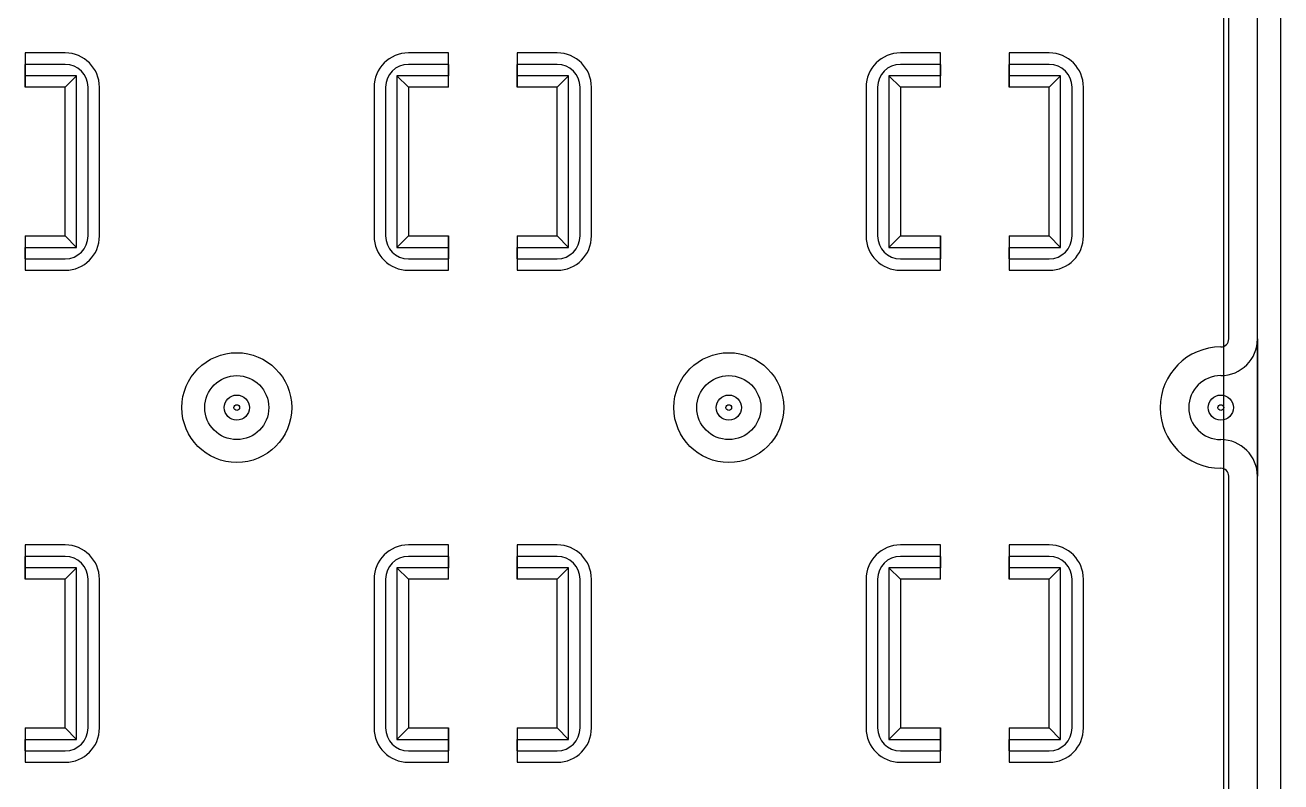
# Model space of a CAD drawing. Header units: millimetres. Extents: x -7 to 180, y -185 to 58.
# Drawn here: x 67.5 to 177.2, y -118.7 to -52.6 of the extents above; entities that cross this region are included whole.
import ezdxf

# ---------------------------------------------------------------- set-up
doc = ezdxf.new("R2010")
doc.units = ezdxf.units.MM
doc.layers.add('Body018', color=7, linetype='CONTINUOUS')

msp = doc.modelspace()

# ---------------------------------------------------------------- linework, layer by layer
at = {"layer": 'Body018'}
for p, q in [((172.25, -178, -2), (172.25, 51.75, -2)), ((172.25, -178, -2), (172.25, 51.75, -2)), ((175.2, -178, 18.6), (175.2, 51.75, 18.6)), ((175.2, -178, 18.6), (175.2, 51.75, 18.6)), ((175.2, -178, 18.6), (175.2, 51.75, 18.6)), ((175.2, -178, 18.6), (175.2, 51.75, 18.6)), ((177.25, -178, 16.55), (177.25, 51.75, 16.55)), ((177.25, -178, 16.55), (177.25, 51.75, 16.55)), ((177.25, -178, 3), (177.25, 51.75, 3)), ((177.25, -178, 3), (177.25, 51.75, 3)), ((172.7, -80), (172.7, -49)), ((172.7, -80), (172.7, -49)), ((175.2, -80, 2.5), (175.2, -49, 2.5)), ((175.2, -80, 2.5), (175.2, -49, 2.5)), ((67.5, -55), (67.5, -58)), ((71, -55), (67.5, -55)), ((67.5, -55), (67.5, -58)), ((71, -55), (67.5, -55)), ((104.5, -55), (101, -55)), ((104.5, -55), (101, -55)), ((104.5, -58), (104.5, -55)), ((104.5, -58), (104.5, -55)), ((110.5, -55), (110.5, -58)), ((114, -55), (110.5, -55)), ((110.5, -55), (110.5, -58)), ((114, -55), (110.5, -55)), ((147.5, -55), (144, -55)), ((147.5, -55), (144, -55)), ((147.5, -58), (147.5, -55)), ((147.5, -58), (147.5, -55)), ((153.5, -55), (153.5, -58)), ((157, -55), (153.5, -55)), ((153.5, -55), (153.5, -58)), ((157, -55), (153.5, -55)), ((67.5, -57, 2), (67.5, -56, 2)), ((67.5, -56, 2), (67.5, -56, 1)), ((71, -56, 1), (67.5, -56, 1)), ((67.5, -57, 2), (67.5, -56, 2)), ((71, -56, 2), (67.5, -56, 2)), ((71, -56, 1), (67.5, -56, 1)), ((67.5, -56, 2), (67.5, -56, 1)), ((71, -56, 2), (67.5, -56, 2)), ((67.5, -58, 1), (67.5, -57, 2)), ((72, -57, 2), (67.5, -57, 2)), ((72, -57, 2), (67.5, -57, 2)), ((67.5, -58, 1), (67.5, -57, 2)), ((71, -56, 1), (71, -56, 2)), ((71, -56, 1), (71, -56, 2)), ((71, -58, 1), (72, -57, 2)), ((71, -58, 1), (72, -57, 2)), ((72, -72, 2), (72, -57, 2)), ((72, -72, 2), (72, -57, 2)), ((104.5, -57, 2), (100, -57, 2)), ((100, -57, 2), (100, -72, 2)), ((104.5, -57, 2), (100, -57, 2)), ((101, -58, 1), (100, -57, 2)), ((101, -58, 1), (100, -57, 2)), ((100, -57, 2), (100, -72, 2)), ((104.5, -56, 1), (101, -56, 1)), ((104.5, -56, 1), (101, -56, 1)), ((101, -56, 1), (101, -56, 2)), ((104.5, -56, 2), (101, -56, 2)), ((104.5, -56, 2), (101, -56, 2)), ((101, -56, 1), (101, -56, 2)), ((104.5, -56, 2), (104.5, -56, 1)), ((104.5, -56, 2), (104.5, -57, 2)), ((104.5, -56, 2), (104.5, -56, 1)), ((104.5, -56, 2), (104.5, -57, 2)), ((104.5, -58, 1), (104.5, -57, 2)), ((104.5, -58, 1), (104.5, -57, 2)), ((110.5, -57, 2), (110.5, -56, 2)), ((110.5, -56, 2), (110.5, -56, 1)), ((114, -56, 1), (110.5, -56, 1)), ((110.5, -57, 2), (110.5, -56, 2)), ((114, -56, 2), (110.5, -56, 2)), ((114, -56, 1), (110.5, -56, 1)), ((110.5, -56, 2), (110.5, -56, 1)), ((114, -56, 2), (110.5, -56, 2)), ((110.5, -58, 1), (110.5, -57, 2)), ((115, -57, 2), (110.5, -57, 2)), ((115, -57, 2), (110.5, -57, 2)), ((110.5, -58, 1), (110.5, -57, 2)), ((114, -56, 1), (114, -56, 2)), ((114, -56, 1), (114, -56, 2)), ((114, -58, 1), (115, -57, 2)), ((114, -58, 1), (115, -57, 2)), ((115, -72, 2), (115, -57, 2)), ((115, -72, 2), (115, -57, 2)), ((147.5, -57, 2), (143, -57, 2)), ((143, -57, 2), (143, -72, 2)), ((147.5, -57, 2), (143, -57, 2)), ((144, -58, 1), (143, -57, 2)), ((144, -58, 1), (143, -57, 2)), ((143, -57, 2), (143, -72, 2)), ((147.5, -56, 1), (144, -56, 1)), ((147.5, -56, 1), (144, -56, 1)), ((144, -56, 1), (144, -56, 2)), ((147.5, -56, 2), (144, -56, 2)), ((147.5, -56, 2), (144, -56, 2)), ((144, -56, 1), (144, -56, 2)), ((147.5, -56, 2), (147.5, -56, 1)), ((147.5, -56, 2), (147.5, -57, 2)), ((147.5, -56, 2), (147.5, -56, 1)), ((147.5, -56, 2), (147.5, -57, 2)), ((147.5, -58, 1), (147.5, -57, 2)), ((147.5, -58, 1), (147.5, -57, 2)), ((153.5, -57, 2), (153.5, -56, 2)), ((153.5, -56, 2), (153.5, -56, 1)), ((157, -56, 1), (153.5, -56, 1)), ((153.5, -57, 2), (153.5, -56, 2)), ((157, -56, 2), (153.5, -56, 2)), ((157, -56, 1), (153.5, -56, 1)), ((153.5, -56, 2), (153.5, -56, 1)), ((157, -56, 2), (153.5, -56, 2)), ((153.5, -58, 1), (153.5, -57, 2)), ((158, -57, 2), (153.5, -57, 2)), ((158, -57, 2), (153.5, -57, 2)), ((153.5, -58, 1), (153.5, -57, 2)), ((157, -56, 1), (157, -56, 2)), ((157, -56, 1), (157, -56, 2)), ((157, -58, 1), (158, -57, 2)), ((157, -58, 1), (158, -57, 2)), ((158, -72, 2), (158, -57, 2)), ((158, -72, 2), (158, -57, 2)), ((71, -58), (67.5, -58)), ((71, -58), (67.5, -58)), ((67.5, -58), (67.5, -58, 1)), ((71, -58, 1), (67.5, -58, 1)), ((67.5, -58), (67.5, -58, 1)), ((71, -58, 1), (67.5, -58, 1)), ((71, -71), (71, -58)), ((71, -71), (71, -58)), ((71, -58), (71, -58, 1)), ((71, -71, 1), (71, -58, 1)), ((71, -58), (71, -58, 1)), ((71, -71, 1), (71, -58, 1)), ((73, -71, 1), (73, -58, 1)), ((73, -71, 2), (73, -58, 2)), ((73, -58, 1), (73, -58, 2)), ((73, -71, 1), (73, -58, 1)), ((73, -58, 1), (73, -58, 2)), ((73, -71, 2), (73, -58, 2)), ((74, -71), (74, -58)), ((74, -71), (74, -58)), ((98, -58), (98, -71)), ((98, -58), (98, -71)), ((99, -58, 1), (99, -71, 1)), ((99, -58, 2), (99, -71, 2)), ((99, -58, 1), (99, -71, 1)), ((99, -58, 2), (99, -71, 2)), ((99, -58, 1), (99, -58, 2)), ((99, -58, 1), (99, -58, 2)), ((104.5, -58), (101, -58)), ((101, -58), (101, -71)), ((104.5, -58), (101, -58)), ((101, -58), (101, -58, 1)), ((104.5, -58, 1), (101, -58, 1)), ((101, -58), (101, -71)), ((101, -58, 1), (101, -71, 1)), ((101, -58), (101, -58, 1)), ((104.5, -58, 1), (101, -58, 1)), ((101, -58, 1), (101, -71, 1)), ((104.5, -58, 1), (104.5, -58)), ((104.5, -58, 1), (104.5, -58)), ((114, -58), (110.5, -58)), ((114, -58), (110.5, -58)), ((110.5, -58), (110.5, -58, 1)), ((114, -58, 1), (110.5, -58, 1)), ((110.5, -58), (110.5, -58, 1)), ((114, -58, 1), (110.5, -58, 1)), ((114, -71), (114, -58)), ((114, -71), (114, -58)), ((114, -58), (114, -58, 1)), ((114, -71, 1), (114, -58, 1)), ((114, -58), (114, -58, 1)), ((114, -71, 1), (114, -58, 1)), ((116, -71, 1), (116, -58, 1)), ((116, -71, 2), (116, -58, 2)), ((116, -58, 1), (116, -58, 2)), ((116, -71, 1), (116, -58, 1)), ((116, -58, 1), (116, -58, 2)), ((116, -71, 2), (116, -58, 2)), ((117, -71), (117, -58)), ((117, -71), (117, -58)), ((141, -58), (141, -71)), ((141, -58), (141, -71)), ((142, -58, 1), (142, -71, 1)), ((142, -58, 2), (142, -71, 2)), ((142, -58, 1), (142, -71, 1)), ((142, -58, 2), (142, -71, 2)), ((142, -58, 1), (142, -58, 2)), ((142, -58, 1), (142, -58, 2)), ((147.5, -58), (144, -58)), ((144, -58), (144, -71)), ((147.5, -58), (144, -58)), ((144, -58), (144, -58, 1)), ((147.5, -58, 1), (144, -58, 1)), ((144, -58), (144, -71)), ((144, -58, 1), (144, -71, 1)), ((144, -58), (144, -58, 1)), ((147.5, -58, 1), (144, -58, 1)), ((144, -58, 1), (144, -71, 1)), ((147.5, -58, 1), (147.5, -58)), ((147.5, -58, 1), (147.5, -58)), ((157, -58), (153.5, -58)), ((157, -58), (153.5, -58)), ((153.5, -58), (153.5, -58, 1)), ((157, -58, 1), (153.5, -58, 1)), ((153.5, -58), (153.5, -58, 1)), ((157, -58, 1), (153.5, -58, 1)), ((157, -71), (157, -58)), ((157, -71), (157, -58)), ((157, -58), (157, -58, 1)), ((157, -71, 1), (157, -58, 1)), ((157, -58), (157, -58, 1)), ((157, -71, 1), (157, -58, 1)), ((159, -71, 1), (159, -58, 1)), ((159, -71, 2), (159, -58, 2)), ((159, -58, 1), (159, -58, 2)), ((159, -71, 1), (159, -58, 1)), ((159, -58, 1), (159, -58, 2)), ((159, -71, 2), (159, -58, 2)), ((160, -71), (160, -58)), ((160, -71), (160, -58)), ((67.5, -71), (67.5, -74)), ((67.5, -71), (71, -71)), ((67.5, -71), (67.5, -74)), ((67.5, -71, 1), (67.5, -72, 2)), ((67.5, -71, 1), (67.5, -71)), ((67.5, -71), (71, -71)), ((67.5, -71, 1), (71, -71, 1)), ((67.5, -71, 1), (67.5, -71)), ((67.5, -71, 1), (67.5, -72, 2)), ((67.5, -71, 1), (71, -71, 1)), ((71, -71), (71, -71, 1)), ((71, -71), (71, -71, 1)), ((71, -71, 1), (72, -72, 2)), ((71, -71, 1), (72, -72, 2)), ((73, -71, 1), (73, -71, 2)), ((73, -71, 1), (73, -71, 2)), ((99, -71, 1), (99, -71, 2)), ((99, -71, 1), (99, -71, 2)), ((101, -71, 1), (100, -72, 2)), ((101, -71, 1), (100, -72, 2)), ((101, -71), (104.5, -71)), ((101, -71), (101, -71, 1)), ((101, -71), (104.5, -71)), ((101, -71, 1), (104.5, -71, 1)), ((101, -71), (101, -71, 1)), ((101, -71, 1), (104.5, -71, 1)), ((104.5, -74), (104.5, -71)), ((104.5, -71), (104.5, -71, 1)), ((104.5, -74), (104.5, -71)), ((104.5, -71), (104.5, -71, 1)), ((104.5, -71, 1), (104.5, -72, 2)), ((104.5, -71, 1), (104.5, -72, 2)), ((110.5, -71), (110.5, -74)), ((110.5, -71), (114, -71)), ((110.5, -71), (110.5, -74)), ((110.5, -71, 1), (110.5, -72, 2)), ((110.5, -71, 1), (110.5, -71)), ((110.5, -71), (114, -71)), ((110.5, -71, 1), (114, -71, 1)), ((110.5, -71, 1), (110.5, -71)), ((110.5, -71, 1), (110.5, -72, 2)), ((110.5, -71, 1), (114, -71, 1)), ((114, -71), (114, -71, 1)), ((114, -71), (114, -71, 1)), ((114, -71, 1), (115, -72, 2)), ((114, -71, 1), (115, -72, 2)), ((116, -71, 1), (116, -71, 2)), ((116, -71, 1), (116, -71, 2)), ((142, -71, 1), (142, -71, 2)), ((142, -71, 1), (142, -71, 2)), ((144, -71, 1), (143, -72, 2)), ((144, -71, 1), (143, -72, 2)), ((144, -71), (147.5, -71)), ((144, -71), (144, -71, 1)), ((144, -71), (147.5, -71)), ((144, -71, 1), (147.5, -71, 1)), ((144, -71), (144, -71, 1)), ((144, -71, 1), (147.5, -71, 1)), ((147.5, -74), (147.5, -71)), ((147.5, -71), (147.5, -71, 1)), ((147.5, -74), (147.5, -71)), ((147.5, -71), (147.5, -71, 1)), ((147.5, -71, 1), (147.5, -72, 2)), ((147.5, -71, 1), (147.5, -72, 2)), ((153.5, -71), (153.5, -74)), ((153.5, -71), (157, -71)), ((153.5, -71), (153.5, -74)), ((153.5, -71, 1), (153.5, -72, 2)), ((153.5, -71, 1), (153.5, -71)), ((153.5, -71), (157, -71)), ((153.5, -71, 1), (157, -71, 1)), ((153.5, -71, 1), (153.5, -71)), ((153.5, -71, 1), (153.5, -72, 2)), ((153.5, -71, 1), (157, -71, 1)), ((157, -71), (157, -71, 1)), ((157, -71), (157, -71, 1)), ((157, -71, 1), (158, -72, 2)), ((157, -71, 1), (158, -72, 2)), ((159, -71, 1), (159, -71, 2)), ((159, -71, 1), (159, -71, 2)), ((67.5, -73, 2), (67.5, -72, 2)), ((67.5, -73, 2), (67.5, -72, 2)), ((67.5, -72, 2), (72, -72, 2)), ((67.5, -72, 2), (72, -72, 2)), ((100, -72, 2), (104.5, -72, 2)), ((100, -72, 2), (104.5, -72, 2)), ((104.5, -72, 2), (104.5, -73, 2)), ((104.5, -72, 2), (104.5, -73, 2)), ((110.5, -73, 2), (110.5, -72, 2)), ((110.5, -73, 2), (110.5, -72, 2)), ((110.5, -72, 2), (115, -72, 2)), ((110.5, -72, 2), (115, -72, 2)), ((143, -72, 2), (147.5, -72, 2)), ((143, -72, 2), (147.5, -72, 2)), ((147.5, -72, 2), (147.5, -73, 2)), ((147.5, -72, 2), (147.5, -73, 2)), ((153.5, -73, 2), (153.5, -72, 2)), ((153.5, -73, 2), (153.5, -72, 2)), ((153.5, -72, 2), (158, -72, 2)), ((153.5, -72, 2), (158, -72, 2)), ((67.5, -73, 2), (67.5, -73, 1)), ((67.5, -73, 1), (71, -73, 1)), ((67.5, -73, 1), (71, -73, 1)), ((67.5, -73, 2), (71, -73, 2)), ((67.5, -73, 2), (67.5, -73, 1)), ((67.5, -73, 2), (71, -73, 2)), ((71, -73, 1), (71, -73, 2)), ((71, -73, 1), (71, -73, 2)), ((101, -73, 1), (104.5, -73, 1)), ((101, -73, 2), (104.5, -73, 2)), ((101, -73, 1), (104.5, -73, 1)), ((101, -73, 2), (104.5, -73, 2)), ((101, -73, 1), (101, -73, 2)), ((101, -73, 1), (101, -73, 2)), ((104.5, -73, 2), (104.5, -73, 1)), ((104.5, -73, 2), (104.5, -73, 1)), ((110.5, -73, 2), (110.5, -73, 1)), ((110.5, -73, 1), (114, -73, 1)), ((110.5, -73, 1), (114, -73, 1)), ((110.5, -73, 2), (114, -73, 2)), ((110.5, -73, 2), (110.5, -73, 1)), ((110.5, -73, 2), (114, -73, 2)), ((114, -73, 1), (114, -73, 2)), ((114, -73, 1), (114, -73, 2)), ((144, -73, 1), (147.5, -73, 1)), ((144, -73, 2), (147.5, -73, 2)), ((144, -73, 1), (147.5, -73, 1)), ((144, -73, 2), (147.5, -73, 2)), ((144, -73, 1), (144, -73, 2)), ((144, -73, 1), (144, -73, 2)), ((147.5, -73, 2), (147.5, -73, 1)), ((147.5, -73, 2), (147.5, -73, 1)), ((153.5, -73, 2), (153.5, -73, 1)), ((153.5, -73, 1), (157, -73, 1)), ((153.5, -73, 1), (157, -73, 1)), ((153.5, -73, 2), (157, -73, 2)), ((153.5, -73, 2), (153.5, -73, 1)), ((153.5, -73, 2), (157, -73, 2)), ((157, -73, 1), (157, -73, 2)), ((157, -73, 1), (157, -73, 2)), ((67.5, -74), (71, -74)), ((67.5, -74), (71, -74)), ((101, -74), (104.5, -74)), ((101, -74), (104.5, -74)), ((110.5, -74), (114, -74)), ((110.5, -74), (114, -74)), ((144, -74), (147.5, -74)), ((144, -74), (147.5, -74)), ((153.5, -74), (157, -74)), ((153.5, -74), (157, -74)), ((175.2, -80, 7), (175.2, -92, 7)), ((175.2, -80, 2.5), (175.2, -80, 7)), ((175.2, -80, 7), (175.2, -92, 7)), ((175.2, -80, 2.5), (175.2, -80, 7)), ((172, -83.2, 2.5), (172, -83.2, 7)), ((172, -83.2, 2.5), (172, -83.2, 7)), ((86.25, -86, 2), (86.25, -86, -1.8)), ((86.25, -86, 2), (86.25, -86, -1.8)), ((87.1, -86, 7), (87.1, -86, 2)), ((87.1, -86, 7), (87.1, -86, 2)), ((88.8, -86, 2), (88.8, -86, 7)), ((88.8, -86, 2), (88.8, -86, 7)), ((129.25, -86, 2), (129.25, -86, -1.8)), ((129.25, -86, 2), (129.25, -86, -1.8)), ((130.1, -86, 7), (130.1, -86, 2)), ((130.1, -86, 7), (130.1, -86, 2)), ((131.8, -86, 2), (131.8, -86, 7)), ((131.8, -86, 2), (131.8, -86, 7)), ((170.9, -86, 7), (170.9, -86, 2)), ((170.9, -86, 7), (170.9, -86, 2)), ((171.75, -86, 2), (171.75, -86, -1.8)), ((171.75, -86, 2), (171.75, -86, -1.8)), ((172, -88.8, 2.5), (172, -88.8, 7)), ((172, -88.8, 2.5), (172, -88.8, 7)), ((172.7, -123), (172.7, -92)), ((172.7, -123), (172.7, -92)), ((175.2, -123, 2.5), (175.2, -92, 2.5)), ((175.2, -92, 2.5), (175.2, -92, 7)), ((175.2, -123, 2.5), (175.2, -92, 2.5)), ((175.2, -92, 2.5), (175.2, -92, 7)), ((67.5, -98), (67.5, -101)), ((71, -98), (67.5, -98)), ((67.5, -98), (67.5, -101)), ((71, -98), (67.5, -98)), ((104.5, -98), (101, -98)), ((104.5, -98), (101, -98)), ((104.5, -101), (104.5, -98)), ((104.5, -101), (104.5, -98)), ((110.5, -98), (110.5, -101)), ((114, -98), (110.5, -98)), ((110.5, -98), (110.5, -101)), ((114, -98), (110.5, -98)), ((147.5, -98), (144, -98)), ((147.5, -98), (144, -98)), ((147.5, -101), (147.5, -98)), ((147.5, -101), (147.5, -98)), ((153.5, -98), (153.5, -101)), ((157, -98), (153.5, -98)), ((153.5, -98), (153.5, -101)), ((157, -98), (153.5, -98)), ((67.5, -100, 2), (67.5, -99, 2)), ((67.5, -99, 2), (67.5, -99, 1)), ((71, -99, 1), (67.5, -99, 1)), ((67.5, -100, 2), (67.5, -99, 2)), ((71, -99, 2), (67.5, -99, 2)), ((71, -99, 1), (67.5, -99, 1)), ((67.5, -99, 2), (67.5, -99, 1)), ((71, -99, 2), (67.5, -99, 2)), ((71, -99, 1), (71, -99, 2)), ((71, -99, 1), (71, -99, 2)), ((104.5, -99, 1), (101, -99, 1)), ((104.5, -99, 1), (101, -99, 1)), ((101, -99, 1), (101, -99, 2)), ((104.5, -99, 2), (101, -99, 2)), ((104.5, -99, 2), (101, -99, 2)), ((101, -99, 1), (101, -99, 2)), ((104.5, -99, 2), (104.5, -99, 1)), ((104.5, -99, 2), (104.5, -100, 2)), ((104.5, -99, 2), (104.5, -99, 1)), ((104.5, -99, 2), (104.5, -100, 2)), ((110.5, -100, 2), (110.5, -99, 2)), ((110.5, -99, 2), (110.5, -99, 1)), ((114, -99, 1), (110.5, -99, 1)), ((110.5, -100, 2), (110.5, -99, 2)), ((114, -99, 2), (110.5, -99, 2)), ((114, -99, 1), (110.5, -99, 1)), ((110.5, -99, 2), (110.5, -99, 1)), ((114, -99, 2), (110.5, -99, 2)), ((114, -99, 1), (114, -99, 2)), ((114, -99, 1), (114, -99, 2)), ((147.5, -99, 1), (144, -99, 1)), ((147.5, -99, 1), (144, -99, 1)), ((144, -99, 1), (144, -99, 2)), ((147.5, -99, 2), (144, -99, 2)), ((147.5, -99, 2), (144, -99, 2)), ((144, -99, 1), (144, -99, 2)), ((147.5, -99, 2), (147.5, -99, 1)), ((147.5, -99, 2), (147.5, -100, 2)), ((147.5, -99, 2), (147.5, -99, 1)), ((147.5, -99, 2), (147.5, -100, 2)), ((153.5, -100, 2), (153.5, -99, 2)), ((153.5, -99, 2), (153.5, -99, 1)), ((157, -99, 1), (153.5, -99, 1)), ((153.5, -100, 2), (153.5, -99, 2)), ((157, -99, 2), (153.5, -99, 2)), ((157, -99, 1), (153.5, -99, 1)), ((153.5, -99, 2), (153.5, -99, 1)), ((157, -99, 2), (153.5, -99, 2)), ((157, -99, 1), (157, -99, 2)), ((157, -99, 1), (157, -99, 2)), ((67.5, -101, 1), (67.5, -100, 2)), ((72, -100, 2), (67.5, -100, 2)), ((72, -100, 2), (67.5, -100, 2)), ((67.5, -101, 1), (67.5, -100, 2)), ((71, -101, 1), (72, -100, 2)), ((71, -101, 1), (72, -100, 2)), ((72, -115, 2), (72, -100, 2)), ((72, -115, 2), (72, -100, 2)), ((104.5, -100, 2), (100, -100, 2)), ((100, -100, 2), (100, -115, 2)), ((104.5, -100, 2), (100, -100, 2)), ((101, -101, 1), (100, -100, 2)), ((101, -101, 1), (100, -100, 2)), ((100, -100, 2), (100, -115, 2)), ((104.5, -101, 1), (104.5, -100, 2)), ((104.5, -101, 1), (104.5, -100, 2)), ((110.5, -101, 1), (110.5, -100, 2)), ((115, -100, 2), (110.5, -100, 2)), ((115, -100, 2), (110.5, -100, 2)), ((110.5, -101, 1), (110.5, -100, 2)), ((114, -101, 1), (115, -100, 2)), ((114, -101, 1), (115, -100, 2)), ((115, -115, 2), (115, -100, 2)), ((115, -115, 2), (115, -100, 2)), ((147.5, -100, 2), (143, -100, 2)), ((143, -100, 2), (143, -115, 2)), ((147.5, -100, 2), (143, -100, 2)), ((144, -101, 1), (143, -100, 2)), ((144, -101, 1), (143, -100, 2)), ((143, -100, 2), (143, -115, 2)), ((147.5, -101, 1), (147.5, -100, 2)), ((147.5, -101, 1), (147.5, -100, 2)), ((153.5, -101, 1), (153.5, -100, 2)), ((158, -100, 2), (153.5, -100, 2)), ((158, -100, 2), (153.5, -100, 2)), ((153.5, -101, 1), (153.5, -100, 2)), ((157, -101, 1), (158, -100, 2)), ((157, -101, 1), (158, -100, 2)), ((158, -115, 2), (158, -100, 2)), ((158, -115, 2), (158, -100, 2)), ((71, -101), (67.5, -101)), ((71, -101), (67.5, -101)), ((67.5, -101), (67.5, -101, 1)), ((71, -101, 1), (67.5, -101, 1)), ((67.5, -101), (67.5, -101, 1)), ((71, -101, 1), (67.5, -101, 1)), ((71, -114), (71, -101)), ((71, -114), (71, -101)), ((71, -101), (71, -101, 1)), ((71, -114, 1), (71, -101, 1)), ((71, -101), (71, -101, 1)), ((71, -114, 1), (71, -101, 1)), ((73, -114, 1), (73, -101, 1)), ((73, -114, 2), (73, -101, 2)), ((73, -101, 1), (73, -101, 2)), ((73, -114, 1), (73, -101, 1)), ((73, -101, 1), (73, -101, 2)), ((73, -114, 2), (73, -101, 2)), ((74, -114), (74, -101)), ((74, -114), (74, -101)), ((98, -101), (98, -114)), ((98, -101), (98, -114)), ((99, -101, 1), (99, -114, 1)), ((99, -101, 2), (99, -114, 2)), ((99, -101, 1), (99, -114, 1)), ((99, -101, 2), (99, -114, 2)), ((99, -101, 1), (99, -101, 2)), ((99, -101, 1), (99, -101, 2)), ((104.5, -101), (101, -101)), ((101, -101), (101, -114)), ((104.5, -101), (101, -101)), ((101, -101), (101, -101, 1)), ((104.5, -101, 1), (101, -101, 1)), ((101, -101), (101, -114)), ((101, -101, 1), (101, -114, 1)), ((101, -101), (101, -101, 1)), ((104.5, -101, 1), (101, -101, 1)), ((101, -101, 1), (101, -114, 1)), ((104.5, -101, 1), (104.5, -101)), ((104.5, -101, 1), (104.5, -101)), ((114, -101), (110.5, -101)), ((114, -101), (110.5, -101)), ((110.5, -101), (110.5, -101, 1)), ((114, -101, 1), (110.5, -101, 1)), ((110.5, -101), (110.5, -101, 1)), ((114, -101, 1), (110.5, -101, 1)), ((114, -114), (114, -101)), ((114, -114), (114, -101)), ((114, -101), (114, -101, 1)), ((114, -114, 1), (114, -101, 1)), ((114, -101), (114, -101, 1)), ((114, -114, 1), (114, -101, 1)), ((116, -114, 1), (116, -101, 1)), ((116, -114, 2), (116, -101, 2)), ((116, -101, 1), (116, -101, 2)), ((116, -114, 1), (116, -101, 1)), ((116, -101, 1), (116, -101, 2)), ((116, -114, 2), (116, -101, 2)), ((117, -114), (117, -101)), ((117, -114), (117, -101)), ((141, -101), (141, -114)), ((141, -101), (141, -114)), ((142, -101, 1), (142, -114, 1)), ((142, -101, 2), (142, -114, 2)), ((142, -101, 1), (142, -114, 1)), ((142, -101, 2), (142, -114, 2)), ((142, -101, 1), (142, -101, 2)), ((142, -101, 1), (142, -101, 2)), ((147.5, -101), (144, -101)), ((144, -101), (144, -114)), ((147.5, -101), (144, -101)), ((144, -101), (144, -101, 1)), ((147.5, -101, 1), (144, -101, 1)), ((144, -101), (144, -114)), ((144, -101, 1), (144, -114, 1)), ((144, -101), (144, -101, 1)), ((147.5, -101, 1), (144, -101, 1)), ((144, -101, 1), (144, -114, 1)), ((147.5, -101, 1), (147.5, -101)), ((147.5, -101, 1), (147.5, -101)), ((157, -101), (153.5, -101)), ((157, -101), (153.5, -101)), ((153.5, -101), (153.5, -101, 1)), ((157, -101, 1), (153.5, -101, 1)), ((153.5, -101), (153.5, -101, 1)), ((157, -101, 1), (153.5, -101, 1)), ((157, -114), (157, -101)), ((157, -114), (157, -101)), ((157, -101), (157, -101, 1)), ((157, -114, 1), (157, -101, 1)), ((157, -101), (157, -101, 1)), ((157, -114, 1), (157, -101, 1)), ((159, -114, 1), (159, -101, 1)), ((159, -114, 2), (159, -101, 2)), ((159, -101, 1), (159, -101, 2)), ((159, -114, 1), (159, -101, 1)), ((159, -101, 1), (159, -101, 2)), ((159, -114, 2), (159, -101, 2)), ((160, -114), (160, -101)), ((160, -114), (160, -101)), ((67.5, -114), (67.5, -117)), ((67.5, -114), (71, -114)), ((67.5, -114), (67.5, -117)), ((67.5, -114, 1), (67.5, -115, 2)), ((67.5, -114, 1), (67.5, -114)), ((67.5, -114), (71, -114)), ((67.5, -114, 1), (71, -114, 1)), ((67.5, -114, 1), (67.5, -114)), ((67.5, -114, 1), (67.5, -115, 2)), ((67.5, -114, 1), (71, -114, 1)), ((71, -114), (71, -114, 1)), ((71, -114), (71, -114, 1)), ((71, -114, 1), (72, -115, 2)), ((71, -114, 1), (72, -115, 2)), ((73, -114, 1), (73, -114, 2)), ((73, -114, 1), (73, -114, 2)), ((99, -114, 1), (99, -114, 2)), ((99, -114, 1), (99, -114, 2)), ((101, -114, 1), (100, -115, 2)), ((101, -114, 1), (100, -115, 2)), ((101, -114), (104.5, -114)), ((101, -114), (101, -114, 1)), ((101, -114), (104.5, -114)), ((101, -114, 1), (104.5, -114, 1)), ((101, -114), (101, -114, 1)), ((101, -114, 1), (104.5, -114, 1)), ((104.5, -117), (104.5, -114)), ((104.5, -114), (104.5, -114, 1)), ((104.5, -117), (104.5, -114)), ((104.5, -114), (104.5, -114, 1)), ((104.5, -114, 1), (104.5, -115, 2)), ((104.5, -114, 1), (104.5, -115, 2)), ((110.5, -114), (110.5, -117)), ((110.5, -114), (114, -114)), ((110.5, -114), (110.5, -117)), ((110.5, -114, 1), (110.5, -115, 2)), ((110.5, -114, 1), (110.5, -114)), ((110.5, -114), (114, -114)), ((110.5, -114, 1), (114, -114, 1)), ((110.5, -114, 1), (110.5, -114)), ((110.5, -114, 1), (110.5, -115, 2)), ((110.5, -114, 1), (114, -114, 1)), ((114, -114), (114, -114, 1)), ((114, -114), (114, -114, 1)), ((114, -114, 1), (115, -115, 2)), ((114, -114, 1), (115, -115, 2)), ((116, -114, 1), (116, -114, 2)), ((116, -114, 1), (116, -114, 2)), ((142, -114, 1), (142, -114, 2)), ((142, -114, 1), (142, -114, 2)), ((144, -114, 1), (143, -115, 2)), ((144, -114, 1), (143, -115, 2)), ((144, -114), (147.5, -114)), ((144, -114), (144, -114, 1)), ((144, -114), (147.5, -114)), ((144, -114, 1), (147.5, -114, 1)), ((144, -114), (144, -114, 1)), ((144, -114, 1), (147.5, -114, 1)), ((147.5, -117), (147.5, -114)), ((147.5, -114), (147.5, -114, 1)), ((147.5, -117), (147.5, -114)), ((147.5, -114), (147.5, -114, 1)), ((147.5, -114, 1), (147.5, -115, 2)), ((147.5, -114, 1), (147.5, -115, 2)), ((153.5, -114), (153.5, -117)), ((153.5, -114), (157, -114)), ((153.5, -114), (153.5, -117)), ((153.5, -114, 1), (153.5, -115, 2)), ((153.5, -114, 1), (153.5, -114)), ((153.5, -114), (157, -114)), ((153.5, -114, 1), (157, -114, 1)), ((153.5, -114, 1), (153.5, -114)), ((153.5, -114, 1), (153.5, -115, 2)), ((153.5, -114, 1), (157, -114, 1)), ((157, -114), (157, -114, 1)), ((157, -114), (157, -114, 1)), ((157, -114, 1), (158, -115, 2)), ((157, -114, 1), (158, -115, 2)), ((159, -114, 1), (159, -114, 2)), ((159, -114, 1), (159, -114, 2)), ((67.5, -116, 2), (67.5, -115, 2)), ((67.5, -116, 2), (67.5, -115, 2)), ((67.5, -115, 2), (72, -115, 2)), ((67.5, -115, 2), (72, -115, 2)), ((100, -115, 2), (104.5, -115, 2)), ((100, -115, 2), (104.5, -115, 2)), ((104.5, -115, 2), (104.5, -116, 2)), ((104.5, -115, 2), (104.5, -116, 2)), ((110.5, -116, 2), (110.5, -115, 2)), ((110.5, -116, 2), (110.5, -115, 2)), ((110.5, -115, 2), (115, -115, 2)), ((110.5, -115, 2), (115, -115, 2)), ((143, -115, 2), (147.5, -115, 2)), ((143, -115, 2), (147.5, -115, 2)), ((147.5, -115, 2), (147.5, -116, 2)), ((147.5, -115, 2), (147.5, -116, 2)), ((153.5, -116, 2), (153.5, -115, 2)), ((153.5, -116, 2), (153.5, -115, 2)), ((153.5, -115, 2), (158, -115, 2)), ((153.5, -115, 2), (158, -115, 2)), ((67.5, -116, 2), (67.5, -116, 1)), ((67.5, -116, 1), (71, -116, 1)), ((67.5, -116, 1), (71, -116, 1)), ((67.5, -116, 2), (71, -116, 2)), ((67.5, -116, 2), (67.5, -116, 1)), ((67.5, -116, 2), (71, -116, 2)), ((71, -116, 1), (71, -116, 2)), ((71, -116, 1), (71, -116, 2)), ((101, -116, 1), (104.5, -116, 1)), ((101, -116, 2), (104.5, -116, 2)), ((101, -116, 1), (104.5, -116, 1)), ((101, -116, 2), (104.5, -116, 2)), ((101, -116, 1), (101, -116, 2)), ((101, -116, 1), (101, -116, 2)), ((104.5, -116, 2), (104.5, -116, 1)), ((104.5, -116, 2), (104.5, -116, 1)), ((110.5, -116, 2), (110.5, -116, 1)), ((110.5, -116, 1), (114, -116, 1)), ((110.5, -116, 1), (114, -116, 1)), ((110.5, -116, 2), (114, -116, 2)), ((110.5, -116, 2), (110.5, -116, 1)), ((110.5, -116, 2), (114, -116, 2)), ((114, -116, 1), (114, -116, 2)), ((114, -116, 1), (114, -116, 2)), ((144, -116, 1), (147.5, -116, 1)), ((144, -116, 2), (147.5, -116, 2)), ((144, -116, 1), (147.5, -116, 1)), ((144, -116, 2), (147.5, -116, 2)), ((144, -116, 1), (144, -116, 2)), ((144, -116, 1), (144, -116, 2)), ((147.5, -116, 2), (147.5, -116, 1)), ((147.5, -116, 2), (147.5, -116, 1)), ((153.5, -116, 2), (153.5, -116, 1)), ((153.5, -116, 1), (157, -116, 1)), ((153.5, -116, 1), (157, -116, 1)), ((153.5, -116, 2), (157, -116, 2)), ((153.5, -116, 2), (153.5, -116, 1)), ((153.5, -116, 2), (157, -116, 2)), ((157, -116, 1), (157, -116, 2)), ((157, -116, 1), (157, -116, 2)), ((67.5, -117), (71, -117)), ((67.5, -117), (71, -117)), ((101, -117), (104.5, -117)), ((101, -117), (104.5, -117)), ((110.5, -117), (114, -117)), ((110.5, -117), (114, -117)), ((144, -117), (147.5, -117)), ((144, -117), (147.5, -117)), ((153.5, -117), (157, -117)), ((153.5, -117), (157, -117))]:
    msp.add_line(p, q, dxfattribs=at)
for centre, radius in [((86, -86), 4.8), ((86, -86), 4.8), ((129, -86), 4.8), ((129, -86), 4.8), ((86, -86, 2), 2.8), ((86, -86, 2), 2.8), ((86, -86, 7), 2.8), ((86, -86, 7), 2.8), ((129, -86, 2), 2.8), ((129, -86, 2), 2.8), ((129, -86, 7), 2.8), ((129, -86, 7), 2.8), ((86, -86, 7), 1.1), ((86, -86, 7), 1.1), ((86, -86, 2), 1.1), ((86, -86, 2), 1.1), ((129, -86, 7), 1.1), ((129, -86, 7), 1.1), ((129, -86, 2), 1.1), ((129, -86, 2), 1.1), ((172, -86, 7), 1.1), ((172, -86, 7), 1.1), ((172, -86, 2), 1.1), ((172, -86, 2), 1.1), ((86, -86, 2), 0.25), ((86, -86, 2), 0.25), ((86, -86, -1.8), 0.25), ((86, -86, -1.8), 0.25), ((129, -86, 2), 0.25), ((129, -86, 2), 0.25), ((129, -86, -1.8), 0.25), ((129, -86, -1.8), 0.25), ((172, -86, 2), 0.25), ((172, -86, 2), 0.25), ((172, -86, -1.8), 0.25), ((172, -86, -1.8), 0.25)]:
    msp.add_circle(centre, radius, dxfattribs=at)
for centre, radius, start, end in [((67.5, -55, 1), 0, -90, 0), ((67.5, -55, 1), 0, -90, 0), ((71, -58), 3, 0, 90), ((71, -55, 1), 0, -90, 0), ((71, -58), 3, 0, 90), ((71, -55, 1), 0, -90, 0), ((101, -58), 3, 90, 180), ((101, -58), 3, 90, 180), ((101, -55, 1), 0, -90, 0), ((101, -55, 1), 0, -90, 0), ((104.5, -55, 1), 0, -90, 0), ((104.5, -55, 1), 0, -90, 0), ((110.5, -55, 1), 0, -90, 0), ((110.5, -55, 1), 0, -90, 0), ((114, -58), 3, 0, 90), ((114, -55, 1), 0, -90, 0), ((114, -58), 3, 0, 90), ((114, -55, 1), 0, -90, 0), ((144, -58), 3, 90, 180), ((144, -58), 3, 90, 180), ((144, -55, 1), 0, -90, 0), ((144, -55, 1), 0, -90, 0), ((147.5, -55, 1), 0, -90, 0), ((147.5, -55, 1), 0, -90, 0), ((153.5, -55, 1), 0, -90, 0), ((153.5, -55, 1), 0, -90, 0), ((157, -58), 3, 0, 90), ((157, -55, 1), 0, -90, 0), ((157, -58), 3, 0, 90), ((157, -55, 1), 0, -90, 0), ((71, -58, 1), 2, 0, 90), ((71, -58, 2), 2, 0, 90), ((71, -58, 1), 2, 0, 90), ((71, -58, 2), 2, 0, 90), ((101, -58, 1), 2, 90, 180), ((101, -58, 2), 2, 90, 180), ((101, -58, 1), 2, 90, 180), ((101, -58, 2), 2, 90, 180), ((114, -58, 1), 2, 0, 90), ((114, -58, 2), 2, 0, 90), ((114, -58, 1), 2, 0, 90), ((114, -58, 2), 2, 0, 90), ((144, -58, 1), 2, 90, 180), ((144, -58, 2), 2, 90, 180), ((144, -58, 1), 2, 90, 180), ((144, -58, 2), 2, 90, 180), ((157, -58, 1), 2, 0, 90), ((157, -58, 2), 2, 0, 90), ((157, -58, 1), 2, 0, 90), ((157, -58, 2), 2, 0, 90), ((74, -58, 1), 0, 180, 0), ((74, -58, 1), 0, 180, 0), ((98, -58, 1), 0, 0, 0), ((98, -58, 1), 0, 0, 0), ((117, -58, 1), 0, 180, 0), ((117, -58, 1), 0, 180, 0), ((141, -58, 1), 0, 0, 0), ((141, -58, 1), 0, 0, 0), ((160, -58, 1), 0, 180, 0), ((160, -58, 1), 0, 180, 0), ((71, -71), 3, -90, 0), ((71, -71), 3, -90, 0), ((71, -71, 1), 2, -90, 0), ((71, -71, 2), 2, -90, 0), ((71, -71, 1), 2, -90, 0), ((71, -71, 2), 2, -90, 0), ((74, -71, 1), 0, 180, 0), ((74, -71, 1), 0, 180, 0), ((101, -71), 3, 180, -90), ((98, -71, 1), 0, 0, 0), ((101, -71), 3, 180, -90), ((98, -71, 1), 0, 0, 0), ((101, -71, 1), 2, 180, -90), ((101, -71, 2), 2, 180, -90), ((101, -71, 1), 2, 180, -90), ((101, -71, 2), 2, 180, -90), ((114, -71), 3, -90, 0), ((114, -71), 3, -90, 0), ((114, -71, 1), 2, -90, 0), ((114, -71, 2), 2, -90, 0), ((114, -71, 1), 2, -90, 0), ((114, -71, 2), 2, -90, 0), ((117, -71, 1), 0, 180, 0), ((117, -71, 1), 0, 180, 0), ((144, -71), 3, 180, -90), ((141, -71, 1), 0, 0, 0), ((144, -71), 3, 180, -90), ((141, -71, 1), 0, 0, 0), ((144, -71, 1), 2, 180, -90), ((144, -71, 2), 2, 180, -90), ((144, -71, 1), 2, 180, -90), ((144, -71, 2), 2, 180, -90), ((157, -71), 3, -90, 0), ((157, -71), 3, -90, 0), ((157, -71, 1), 2, -90, 0), ((157, -71, 2), 2, -90, 0), ((157, -71, 1), 2, -90, 0), ((157, -71, 2), 2, -90, 0), ((160, -71, 1), 0, 180, 0), ((160, -71, 1), 0, 180, 0), ((67.5, -74, 1), 0, 90, 0), ((67.5, -74, 1), 0, 90, 0), ((71, -74, 1), 0, 90, 0), ((71, -74, 1), 0, 90, 0), ((101, -74, 1), 0, 90, 0), ((101, -74, 1), 0, 90, 0), ((104.5, -74, 1), 0, 90, 0), ((104.5, -74, 1), 0, 90, 0), ((110.5, -74, 1), 0, 90, 0), ((110.5, -74, 1), 0, 90, 0), ((114, -74, 1), 0, 90, 0), ((114, -74, 1), 0, 90, 0), ((144, -74, 1), 0, 90, 0), ((144, -74, 1), 0, 90, 0), ((147.5, -74, 1), 0, 90, 0), ((147.5, -74, 1), 0, 90, 0), ((153.5, -74, 1), 0, 90, 0), ((153.5, -74, 1), 0, 90, 0), ((157, -74, 1), 0, 90, 0), ((157, -74, 1), 0, 90, 0), ((172, -80), 0.7, -90, 0), ((172, -80, 7), 3.2, -90, 0), ((172, -80, 2.5), 3.2, -90, 0), ((172, -80, 7), 3.2, -90, 0), ((172, -80), 0.7, -90, 0), ((172, -80, 2.5), 3.2, -90, 0), ((172.7, -80, 2.5), 0, 0, 0), ((172.7, -80, 2.5), 0, 0, 0), ((172, -86), 5.3, 90, -90), ((172, -86), 5.3, 90, -90), ((172, -80.7, 2.5), 0, -90, 0), ((172, -80.7, 2.5), 0, -90, 0), ((172, -86, 7), 2.8, 90, -90), ((172, -86, 2.5), 2.8, 90, -90), ((172, -86, 2.5), 2.8, 90, -90), ((172, -86, 7), 2.8, 90, -90), ((90.8, -86, 2), 0, 180, 0), ((90.8, -86, 2), 0, 180, 0), ((133.8, -86, 2), 0, 180, 0), ((133.8, -86, 2), 0, 180, 0), ((172, -92, 2.5), 3.2, 0, 90), ((172, -92, 7), 3.2, 0, 90), ((172, -92, 7), 3.2, 0, 90), ((172, -92, 2.5), 3.2, 0, 90), ((172, -92), 0.7, 0, 90), ((172, -91.3, 2.5), 0, 90, 0), ((172, -92), 0.7, 0, 90), ((172, -91.3, 2.5), 0, 90, 0), ((172.7, -92, 2.5), 0, 0, 0), ((172.7, -92, 2.5), 0, 0, 0), ((67.5, -98, 1), 0, -90, 0), ((67.5, -98, 1), 0, -90, 0), ((71, -101), 3, 0, 90), ((71, -98, 1), 0, -90, 0), ((71, -101), 3, 0, 90), ((71, -98, 1), 0, -90, 0), ((101, -101), 3, 90, 180), ((101, -101), 3, 90, 180), ((101, -98, 1), 0, -90, 0), ((101, -98, 1), 0, -90, 0), ((104.5, -98, 1), 0, -90, 0), ((104.5, -98, 1), 0, -90, 0), ((110.5, -98, 1), 0, -90, 0), ((110.5, -98, 1), 0, -90, 0), ((114, -101), 3, 0, 90), ((114, -98, 1), 0, -90, 0), ((114, -101), 3, 0, 90), ((114, -98, 1), 0, -90, 0), ((144, -101), 3, 90, 180), ((144, -101), 3, 90, 180), ((144, -98, 1), 0, -90, 0), ((144, -98, 1), 0, -90, 0), ((147.5, -98, 1), 0, -90, 0), ((147.5, -98, 1), 0, -90, 0), ((153.5, -98, 1), 0, -90, 0), ((153.5, -98, 1), 0, -90, 0), ((157, -101), 3, 0, 90), ((157, -98, 1), 0, -90, 0), ((157, -101), 3, 0, 90), ((157, -98, 1), 0, -90, 0), ((71, -101, 1), 2, 0, 90), ((71, -101, 2), 2, 0, 90), ((71, -101, 1), 2, 0, 90), ((71, -101, 2), 2, 0, 90), ((101, -101, 1), 2, 90, 180), ((101, -101, 2), 2, 90, 180), ((101, -101, 1), 2, 90, 180), ((101, -101, 2), 2, 90, 180), ((114, -101, 1), 2, 0, 90), ((114, -101, 2), 2, 0, 90), ((114, -101, 1), 2, 0, 90), ((114, -101, 2), 2, 0, 90), ((144, -101, 1), 2, 90, 180), ((144, -101, 2), 2, 90, 180), ((144, -101, 1), 2, 90, 180), ((144, -101, 2), 2, 90, 180), ((157, -101, 1), 2, 0, 90), ((157, -101, 2), 2, 0, 90), ((157, -101, 1), 2, 0, 90), ((157, -101, 2), 2, 0, 90), ((74, -101, 1), 0, 180, 0), ((74, -101, 1), 0, 180, 0), ((98, -101, 1), 0, 0, 0), ((98, -101, 1), 0, 0, 0), ((117, -101, 1), 0, 180, 0), ((117, -101, 1), 0, 180, 0), ((141, -101, 1), 0, 0, 0), ((141, -101, 1), 0, 0, 0), ((160, -101, 1), 0, 180, 0), ((160, -101, 1), 0, 180, 0), ((71, -114), 3, -90, 0), ((71, -114), 3, -90, 0), ((71, -114, 1), 2, -90, 0), ((71, -114, 2), 2, -90, 0), ((71, -114, 1), 2, -90, 0), ((71, -114, 2), 2, -90, 0), ((74, -114, 1), 0, 180, 0), ((74, -114, 1), 0, 180, 0), ((101, -114), 3, 180, -90), ((98, -114, 1), 0, 0, 0), ((101, -114), 3, 180, -90), ((98, -114, 1), 0, 0, 0), ((101, -114, 1), 2, 180, -90), ((101, -114, 2), 2, 180, -90), ((101, -114, 1), 2, 180, -90), ((101, -114, 2), 2, 180, -90), ((114, -114), 3, -90, 0), ((114, -114), 3, -90, 0), ((114, -114, 1), 2, -90, 0), ((114, -114, 2), 2, -90, 0), ((114, -114, 1), 2, -90, 0), ((114, -114, 2), 2, -90, 0), ((117, -114, 1), 0, 180, 0), ((117, -114, 1), 0, 180, 0), ((144, -114), 3, 180, -90), ((141, -114, 1), 0, 0, 0), ((144, -114), 3, 180, -90), ((141, -114, 1), 0, 0, 0), ((144, -114, 1), 2, 180, -90), ((144, -114, 2), 2, 180, -90), ((144, -114, 1), 2, 180, -90), ((144, -114, 2), 2, 180, -90), ((157, -114), 3, -90, 0), ((157, -114), 3, -90, 0), ((157, -114, 1), 2, -90, 0), ((157, -114, 2), 2, -90, 0), ((157, -114, 1), 2, -90, 0), ((157, -114, 2), 2, -90, 0), ((160, -114, 1), 0, 180, 0), ((160, -114, 1), 0, 180, 0), ((67.5, -117, 1), 0, 90, 0), ((67.5, -117, 1), 0, 90, 0), ((71, -117, 1), 0, 90, 0), ((71, -117, 1), 0, 90, 0), ((101, -117, 1), 0, 90, 0), ((101, -117, 1), 0, 90, 0), ((104.5, -117, 1), 0, 90, 0), ((104.5, -117, 1), 0, 90, 0), ((110.5, -117, 1), 0, 90, 0), ((110.5, -117, 1), 0, 90, 0), ((114, -117, 1), 0, 90, 0), ((114, -117, 1), 0, 90, 0), ((144, -117, 1), 0, 90, 0), ((144, -117, 1), 0, 90, 0), ((147.5, -117, 1), 0, 90, 0), ((147.5, -117, 1), 0, 90, 0), ((153.5, -117, 1), 0, 90, 0), ((153.5, -117, 1), 0, 90, 0), ((157, -117, 1), 0, 90, 0), ((157, -117, 1), 0, 90, 0)]:
    msp.add_arc(centre, radius, start, end, dxfattribs=at)

doc.saveas('drawing.dxf')
